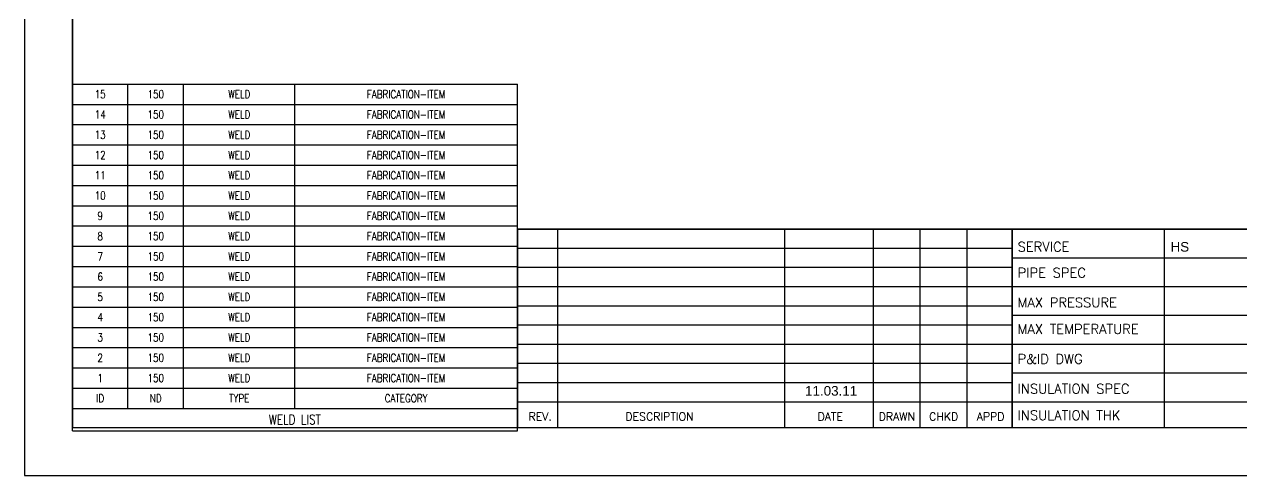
# Model space of a CAD drawing. Header units: millimetres. Extents: x 0 to 594, y 0 to 420.
# Drawn here: x 0 to 380.2, y 0 to 141 of the extents above; entities that cross this region are included whole.
import ezdxf
from ezdxf.enums import TextEntityAlignment as Align

# ---------------------------------------------------------------- set-up
doc = ezdxf.new("R2010")
doc.units = ezdxf.units.MM
doc.header["$LTSCALE"] = 0.25
doc.layers.add('Table', color=7, linetype='Continuous')
doc.layers.add('Title Block', color=5, linetype='Continuous')
doc.styles.add('AdskIsoMetric', font='romans.shx', dxfattribs={"width": 0.8, "height": 2.5})
doc.styles.add('RomanS', font='romans.shx')
doc.styles.get("Standard").update_dxf_attribs({"font": 'arial.ttf'})

# ---------------------------------------------------------------- blocks, each defined once
blk = doc.blocks.new('Title Block')
at = {"linetype": 'ByBlock', "lineweight": -2}
for p, q in [((166.56, 77), (166.56, 15.07)), ((237.42, 77), (237.42, 15.07)), ((265.08, 77), (265.08, 15.07)), ((279.72, 77), (279.72, 15.07)), ((294.36, 77), (294.36, 15.07)), ((356, 77), (356, 15))]:
    blk.add_line(p, q, dxfattribs=at)
for p, q in [((308.58, 71), (154, 71)), ((308.58, 65), (154, 65)), ((415, 68), (308.58, 68)), ((308.58, 59), (154, 59)), ((415, 59), (308.58, 59)), ((308.58, 53), (154, 53)), ((415, 50), (308.58, 50)), ((308.58, 47), (154, 47)), ((308.58, 41), (154, 41)), ((415, 41), (308.58, 41)), ((308.58, 35), (154, 35)), ((415, 32), (308.58, 32)), ((308.58, 29), (154, 29)), ((308.58, 23), (154, 23)), ((415, 23), (308.58, 23))]:
    blk.add_line(p, q)
blk.add_lwpolyline([(0, 0), (594, 0), (594, 420), (0, 420)], close=True)
at = {"const_width": 0.5}
blk.add_lwpolyline([(15, 15), (579, 15), (579, 405), (15, 405)], close=True, dxfattribs=at)
at = {"linetype": 'ByBlock', "lineweight": -2, "const_width": 0.5}
for points in [[(579, 77), (154, 77), (154, 15)], [(308.58, 77), (308.58, 15.13)]]:
    blk.add_lwpolyline(points, dxfattribs=at)
at = {"color": 7, "linetype": 'ByBlock', "lineweight": -2, "style": 'RomanS'}
for s, p in [('SERVICE', (310.25, 70.01)), ('PIPE SPEC', (310.25, 61.9)), ('MAX PRESSURE', (310.25, 52.59)), ('MAX TEMPERATURE', (310.25, 44.28)), ('P&ID DWG ', (310.25, 34.97)), ('INSULATION SPEC', (310.25, 25.66)), ('INSULATION THK', (310.25, 17.36))]:
    blk.add_text(s, height=3, dxfattribs=at).set_placement(p)
for s, p in [('REV.', (161.12, 17.22)), ('DESCRIPTION', (198.4, 17.22)), ('DATE', (251.72, 17.22)), ('DRAWN', (272.53, 17.22)), ('CHKD', (287.17, 17.22)), ('APPD', (301.81, 17.22))]:
    blk.add_text(s, height=2.5, dxfattribs=at).set_placement(p, align=Align.CENTER)
at = {"color": 7}
for tag, p in [('Service', (358, 70)), ('NominalSpec', (358, 62)), ('InsulationSpec', (358, 25)), ('InsulationThickness', (358, 17))]:
    blk.add_attdef(tag, p, '', height=3, dxfattribs=at)
for tag, height, p in [('Project_Name', 4.5, (490, 66)), ('Project_Description', 4.5, (490, 53)), ('DWGNAME', 3, (491, 40)), ('LineNumber', 3, (456, 29)), ('Unit', 3, (538, 28)), ('Date', 3, (252, 25)), ('Project_Number', 3, (457, 18)), ('SH', 3, (534, 17)), ('TL', 3, (551, 17)), ('REV', 3, (570, 17))]:
    blk.add_attdef(tag, text='', height=height, dxfattribs=at).set_placement(p, align=Align.CENTER)
blk = doc.blocks.new('*T4')
at = {"layer": 'Table', "color": 0, "linetype": 'ByBlock', "lineweight": -2, "transparency": 16777216}
for p, q in [((0, 108.33), (139, 108.33)), ((0, 0), (0, 108.33)), ((17.37, 7), (17.37, 108.33)), ((34.75, 7), (34.75, 108.33)), ((69.5, 7), (69.5, 108.33)), ((139, 0), (139, 108.33)), ((0, 102), (139, 102)), ((0, 95.67), (139, 95.67)), ((0, 89.33), (139, 89.33)), ((0, 83), (139, 83)), ((0, 76.67), (139, 76.67)), ((0, 70.33), (139, 70.33)), ((0, 64), (139, 64)), ((0, 57.67), (139, 57.67)), ((0, 51.33), (139, 51.33)), ((0, 45), (139, 45)), ((0, 38.67), (139, 38.67)), ((0, 32.33), (139, 32.33)), ((0, 26), (139, 26)), ((0, 19.67), (139, 19.67)), ((0, 13.33), (139, 13.33)), ((0, 7), (139, 7)), ((0, 0), (139, 0))]:
    blk.add_line(p, q, dxfattribs=at)
at = {"layer": 'Table', "color": 4, "true_color": 0x00ffff, "transparency": 16777216, "char_height": 2.5, "attachment_point": 5, "style": 'AdskIsoMetric'}
for s, insert, width in [('15', (8.69, 105.17), 14.375), ('150', (26.06, 105.17), 14.375), ('WELD', (52.12, 105.17), 31.75), ('FABRICATION-ITEM', (104.25, 105.17), 66.5), ('14', (8.69, 98.83), 14.375), ('150', (26.06, 98.83), 14.375), ('WELD', (52.12, 98.83), 31.75), ('FABRICATION-ITEM', (104.25, 98.83), 66.5), ('13', (8.69, 92.5), 14.375), ('150', (26.06, 92.5), 14.375), ('WELD', (52.12, 92.5), 31.75), ('FABRICATION-ITEM', (104.25, 92.5), 66.5), ('12', (8.69, 86.17), 14.375), ('150', (26.06, 86.17), 14.375), ('WELD', (52.12, 86.17), 31.75), ('FABRICATION-ITEM', (104.25, 86.17), 66.5), ('11', (8.69, 79.83), 14.375), ('150', (26.06, 79.83), 14.375), ('WELD', (52.12, 79.83), 31.75), ('FABRICATION-ITEM', (104.25, 79.83), 66.5), ('10', (8.69, 73.5), 14.375), ('150', (26.06, 73.5), 14.375), ('WELD', (52.12, 73.5), 31.75), ('FABRICATION-ITEM', (104.25, 73.5), 66.5), ('9', (8.69, 67.17), 14.375), ('150', (26.06, 67.17), 14.375), ('WELD', (52.12, 67.17), 31.75), ('FABRICATION-ITEM', (104.25, 67.17), 66.5), ('8', (8.69, 60.83), 14.375), ('150', (26.06, 60.83), 14.375), ('WELD', (52.12, 60.83), 31.75), ('FABRICATION-ITEM', (104.25, 60.83), 66.5), ('7', (8.69, 54.5), 14.375), ('150', (26.06, 54.5), 14.375), ('WELD', (52.12, 54.5), 31.75), ('FABRICATION-ITEM', (104.25, 54.5), 66.5), ('6', (8.69, 48.17), 14.375), ('150', (26.06, 48.17), 14.375), ('WELD', (52.12, 48.17), 31.75), ('FABRICATION-ITEM', (104.25, 48.17), 66.5), ('5', (8.69, 41.83), 14.375), ('150', (26.06, 41.83), 14.375), ('WELD', (52.12, 41.83), 31.75), ('FABRICATION-ITEM', (104.25, 41.83), 66.5), ('4', (8.69, 35.5), 14.375), ('150', (26.06, 35.5), 14.375), ('WELD', (52.12, 35.5), 31.75), ('FABRICATION-ITEM', (104.25, 35.5), 66.5), ('3', (8.69, 29.17), 14.375), ('150', (26.06, 29.17), 14.375), ('WELD', (52.12, 29.17), 31.75), ('FABRICATION-ITEM', (104.25, 29.17), 66.5), ('2', (8.69, 22.83), 14.375), ('150', (26.06, 22.83), 14.375), ('WELD', (52.12, 22.83), 31.75), ('FABRICATION-ITEM', (104.25, 22.83), 66.5), ('1', (8.69, 16.5), 14.375), ('150', (26.06, 16.5), 14.375), ('WELD', (52.12, 16.5), 31.75), ('FABRICATION-ITEM', (104.25, 16.5), 66.5)]:
    blk.add_mtext(s, dxfattribs=dict(at, insert=insert, width=width))
at = {"layer": 'Table', "color": 0, "transparency": 16777216, "attachment_point": 5, "style": 'AdskIsoMetric'}
for s, insert, char_height, width in [('ID', (8.69, 10.17), 2.5, 14.375), ('ND', (26.06, 10.17), 2.5, 14.375), ('TYPE', (52.12, 10.17), 2.5, 31.75), ('CATEGORY', (104.25, 10.17), 2.5, 66.5), ('WELD LIST', (69.5, 3.5), 3, 136)]:
    blk.add_mtext(s, dxfattribs=dict(at, insert=insert, char_height=char_height, width=width))

msp = doc.modelspace()

# ---------------------------------------------------------------- block references
msp.add_blockref('*T4', (15, 14))
at = {"layer": 'Title Block'}
ref = msp.add_blockref('Title Block', (0, 0), dxfattribs=at)
ref.add_attrib('Date', '11.03.11', dxfattribs={"layer": '0', "color": 7, "height": 3}).set_placement((252, 25), align=Align.CENTER)
ref.add_attrib('Service', 'HS', (358, 70), dxfattribs={"layer": '0', "color": 7, "height": 3})

doc.saveas('drawing.dxf')
